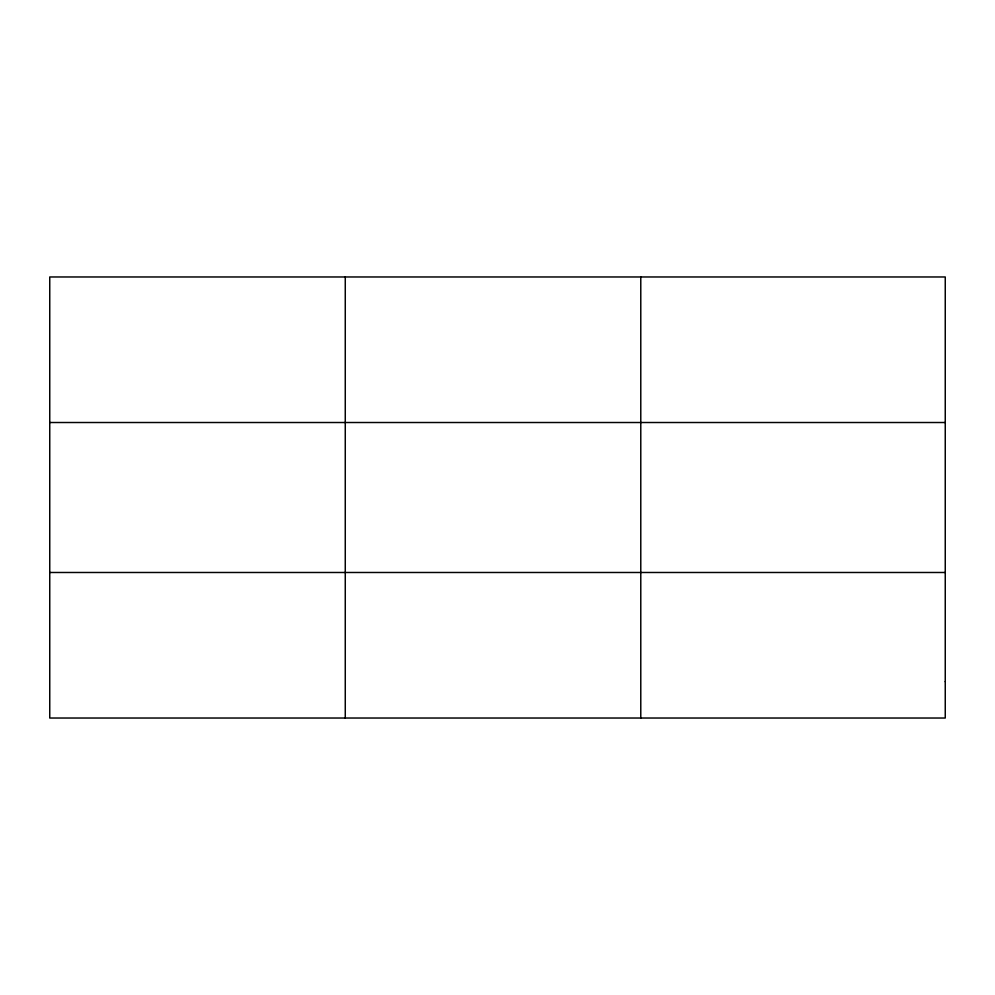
<?xml version="1.0" encoding="UTF-8"?>
<svg xmlns="http://www.w3.org/2000/svg" width="995" height="995" viewBox="0 0 995 995"><rect width="100%" height="100%" fill="white"/><g stroke="black" fill="none" stroke-linecap="round" stroke-linejoin="round"><path stroke-width="1.49" d="M345.265 718.029L345.265 276.971M640.78 718.029L640.78 276.971M49.75 422.514L945.25 422.514M49.75 572.486L945.25 572.486M945.25 681.637L945.25 718.029L49.75 718.029L49.75 276.971L945.25 276.971L945.25 681.637"/></g></svg>
